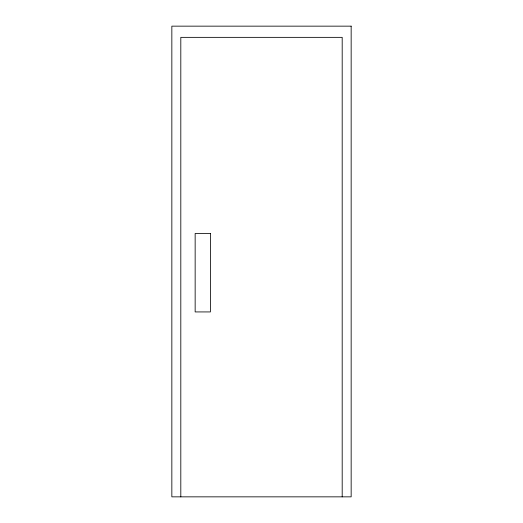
<?xml version="1.0" encoding="UTF-8"?>
<svg xmlns="http://www.w3.org/2000/svg" width="523" height="523" viewBox="0 0 523 523"><rect width="100%" height="100%" fill="white"/><g stroke="black" fill="none" stroke-linecap="round" stroke-linejoin="round"><path stroke-width="0.78" d="M342.192 496.85L342.192 37.355L180.808 37.355L180.808 496.85M351.155 26.15L171.845 26.15L171.845 496.85L351.155 496.85L351.155 26.15M210.396 233.48L195.151 233.48L195.151 311.93L210.396 311.93L210.396 233.48"/></g></svg>
